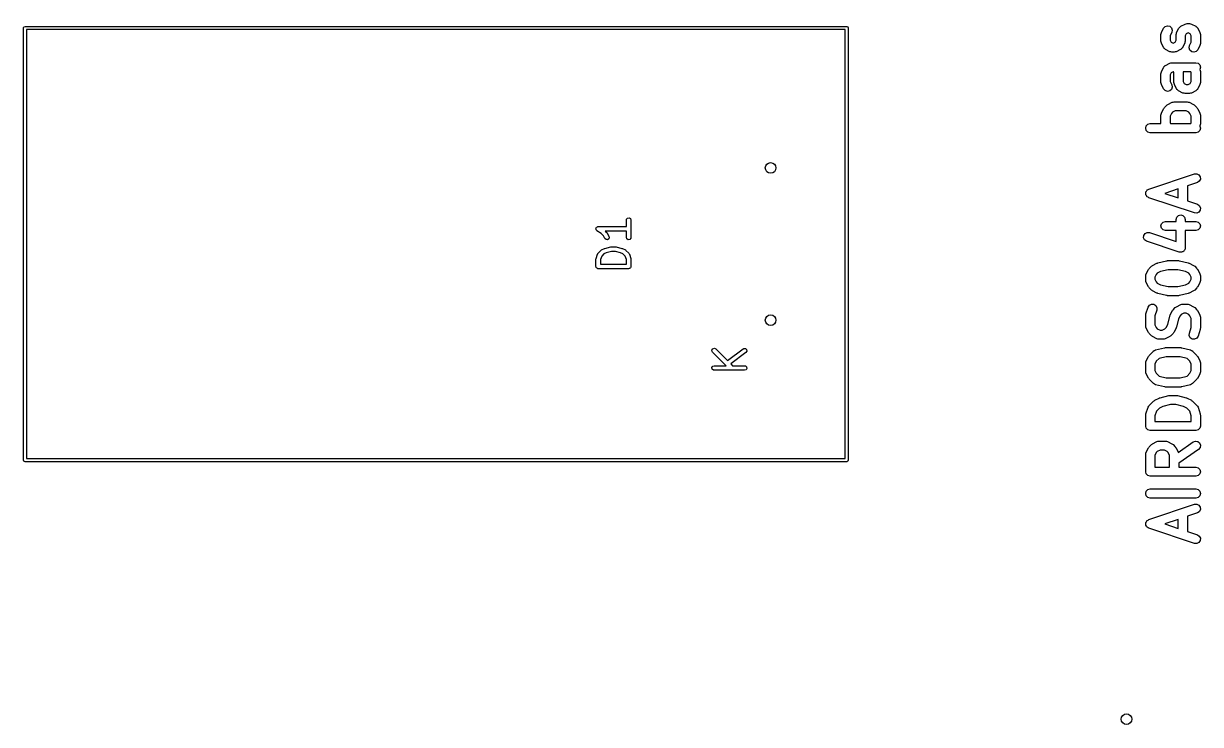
# Model space of a CAD drawing. Extents: x 0.24 to 2.9, y 0.39 to 2.15.
# Drawn here: x 1.373 to 2.896, y 0.393 to 1.3 of the extents above; entities that cross this region are included whole.
import ezdxf

# ---------------------------------------------------------------- set-up
doc = ezdxf.new("R2010")
doc.units = 0
doc.header["$MEASUREMENT"] = 0
doc.layers.add('BLACK', color=7, linetype='CONTINUOUS')

msp = doc.modelspace()

# ---------------------------------------------------------------- linework, layer by layer
at = {"layer": 'BLACK', "linetype": 'CONTINUOUS'}
for p, q in [((1.37301, 1.29395), (1.37358, 1.29534)), ((1.37358, 1.29534), (1.37498, 1.29592)), ((1.37498, 1.29592), (2.43797, 1.29592)), ((2.43797, 1.29592), (2.43936, 1.29534)), ((2.43936, 1.29534), (2.43994, 1.29395)), ((2.84787, 1.2935), (2.84989, 1.29578)), ((2.84989, 1.29578), (2.85279, 1.29675)), ((2.85279, 1.29675), (2.85579, 1.29614)), ((2.85579, 1.29614), (2.85808, 1.29411)), ((2.8679, 1.29411), (2.86879, 1.2949)), ((2.86879, 1.2949), (2.86958, 1.29578)), ((2.86958, 1.29578), (2.86992, 1.2959)), ((2.86992, 1.2959), (2.87019, 1.29614)), ((2.87019, 1.29614), (2.87582, 1.29895)), ((2.87582, 1.29895), (2.87715, 1.29922)), ((2.87715, 1.29922), (2.87846, 1.29957)), ((2.87846, 1.29957), (2.88127, 1.29957)), ((2.88127, 1.29957), (2.88258, 1.29922)), ((2.88258, 1.29922), (2.88391, 1.29895)), ((2.88391, 1.29895), (2.88953, 1.29614)), ((2.88953, 1.29614), (2.8898, 1.2959)), ((2.8898, 1.2959), (2.89015, 1.29578)), ((2.89015, 1.29578), (2.89093, 1.2949)), ((2.89093, 1.2949), (2.89182, 1.29411)), ((1.37301, 0.734898), (1.37301, 1.29395)), ((1.37694, 1.29198), (1.37694, 0.736866)), ((2.436, 1.29198), (1.37694, 1.29198)), ((2.436, 0.736866), (2.436, 1.29198)), ((2.43994, 1.29395), (2.43994, 0.734898)), ((2.84443, 1.28523), (2.84478, 1.28654)), ((2.84443, 1.2768), (2.84443, 1.28523)), ((2.84478, 1.28654), (2.84505, 1.28787)), ((2.84505, 1.28787), (2.84787, 1.2935)), ((2.85843, 1.28821), (2.85624, 1.28384)), ((2.85624, 1.28384), (2.85624, 1.27819)), ((2.85808, 1.29411), (2.85904, 1.29121)), ((2.85904, 1.29121), (2.85843, 1.28821)), ((2.86412, 1.28523), (2.86447, 1.28654)), ((2.86412, 1.27819), (2.86412, 1.28523)), ((2.86447, 1.28654), (2.86474, 1.28787)), ((2.86474, 1.28787), (2.86755, 1.2935)), ((2.86755, 1.2935), (2.86779, 1.29377)), ((2.86779, 1.29377), (2.8679, 1.29411)), ((2.87723, 1.28645), (2.87593, 1.28384)), ((2.87593, 1.28384), (2.87593, 1.2768)), ((2.87985, 1.28776), (2.87723, 1.28645)), ((2.87988, 1.28776), (2.87985, 1.28776)), ((2.88249, 1.28645), (2.87988, 1.28776)), ((2.8838, 1.28384), (2.88249, 1.28645)), ((2.8838, 1.27538), (2.8838, 1.28384)), ((2.89182, 1.29411), (2.89194, 1.29377)), ((2.89194, 1.29377), (2.89218, 1.2935)), ((2.89218, 1.2935), (2.89499, 1.28787)), ((2.89499, 1.28787), (2.89526, 1.28654)), ((2.89526, 1.28654), (2.89561, 1.28523)), ((2.89561, 1.28523), (2.89561, 1.27398)), ((2.84478, 1.27548), (2.84443, 1.2768)), ((2.84505, 1.27415), (2.84478, 1.27548)), ((2.84787, 1.26853), (2.84505, 1.27415)), ((2.84811, 1.26826), (2.84787, 1.26853)), ((2.84822, 1.26792), (2.84811, 1.26826)), ((2.84911, 1.26713), (2.84822, 1.26792)), ((2.84989, 1.26624), (2.84911, 1.26713)), ((2.85024, 1.26613), (2.84989, 1.26624)), ((2.85051, 1.26589), (2.85024, 1.26613)), ((2.85613, 1.26308), (2.85051, 1.26589)), ((2.85624, 1.27819), (2.85755, 1.27557)), ((2.85755, 1.27557), (2.86017, 1.27426)), ((2.86017, 1.27426), (2.86019, 1.27426)), ((2.86019, 1.27426), (2.86281, 1.27557)), ((2.86281, 1.27557), (2.86412, 1.27819)), ((2.86985, 1.26589), (2.86423, 1.26308)), ((2.87012, 1.26613), (2.86985, 1.26589)), ((2.87046, 1.26624), (2.87012, 1.26613)), ((2.87125, 1.26713), (2.87046, 1.26624)), ((2.87214, 1.26792), (2.87125, 1.26713)), ((2.87225, 1.26826), (2.87214, 1.26792)), ((2.87249, 1.26853), (2.87225, 1.26826)), ((2.8753, 1.27415), (2.87249, 1.26853)), ((2.87557, 1.27548), (2.8753, 1.27415)), ((2.87593, 1.2768), (2.87557, 1.27548)), ((2.881, 1.26801), (2.88161, 1.271)), ((2.88197, 1.2651), (2.881, 1.26801)), ((2.88161, 1.271), (2.8838, 1.27538)), ((2.88425, 1.26308), (2.88197, 1.2651)), ((2.89218, 1.26572), (2.89015, 1.26343)), ((2.89499, 1.27134), (2.89218, 1.26572)), ((2.89526, 1.27267), (2.89499, 1.27134)), ((2.89561, 1.27398), (2.89526, 1.27267)), ((2.85746, 1.2628), (2.85613, 1.26308)), ((2.85613, 1.24833), (2.85746, 1.2486)), ((2.85877, 1.26245), (2.85746, 1.2628)), ((2.85746, 1.2486), (2.85877, 1.24896)), ((2.86158, 1.26245), (2.85877, 1.26245)), ((2.85877, 1.24896), (2.88971, 1.24896)), ((2.8629, 1.2628), (2.86158, 1.26245)), ((2.86423, 1.26308), (2.8629, 1.2628)), ((2.88725, 1.26246), (2.88425, 1.26308)), ((2.89015, 1.26343), (2.88725, 1.26246)), ((2.88971, 1.24896), (2.89266, 1.24816)), ((2.84443, 1.23461), (2.84478, 1.23592)), ((2.84443, 1.22336), (2.84443, 1.23461)), ((2.84478, 1.23592), (2.84505, 1.23725)), ((2.84505, 1.23725), (2.84787, 1.24288)), ((2.84787, 1.24288), (2.84811, 1.24315)), ((2.84811, 1.24315), (2.84822, 1.24349)), ((2.84822, 1.24349), (2.84911, 1.24428)), ((2.84911, 1.24428), (2.84989, 1.24517)), ((2.84989, 1.24517), (2.85024, 1.24528)), ((2.85024, 1.24528), (2.85051, 1.24552)), ((2.85051, 1.24552), (2.85613, 1.24833)), ((2.85755, 1.23584), (2.85624, 1.23322)), ((2.86017, 1.23714), (2.85755, 1.23584)), ((2.86075, 1.23714), (2.86017, 1.23714)), ((2.8613, 1.23603), (2.86075, 1.23714)), ((2.8613, 1.22336), (2.8613, 1.23603)), ((2.88324, 1.23714), (2.87311, 1.23714)), ((2.87311, 1.23714), (2.87311, 1.22476)), ((2.8838, 1.23603), (2.88324, 1.23714)), ((2.8838, 1.22476), (2.8838, 1.23603)), ((2.89266, 1.24816), (2.89482, 1.246)), ((2.89482, 1.246), (2.89561, 1.24305)), ((2.89561, 1.24305), (2.89487, 1.2403)), ((2.89487, 1.2403), (2.89499, 1.24007)), ((2.89499, 1.24007), (2.89526, 1.23874)), ((2.89526, 1.23874), (2.89561, 1.23743)), ((2.89561, 1.23743), (2.89561, 1.22336)), ((2.84478, 1.22205), (2.84443, 1.22336)), ((2.84505, 1.22072), (2.84478, 1.22205)), ((2.84787, 1.2151), (2.84505, 1.22072)), ((2.85624, 1.23322), (2.85624, 1.22476)), ((2.85624, 1.22476), (2.85843, 1.22038)), ((2.85843, 1.22038), (2.85904, 1.21739)), ((2.86165, 1.22205), (2.8613, 1.22336)), ((2.86193, 1.22072), (2.86165, 1.22205)), ((2.86474, 1.2151), (2.86193, 1.22072)), ((2.87311, 1.22476), (2.87442, 1.22214)), ((2.87442, 1.22214), (2.87704, 1.22083)), ((2.87704, 1.22083), (2.87988, 1.22083)), ((2.87988, 1.22083), (2.88249, 1.22214)), ((2.88249, 1.22214), (2.8838, 1.22476)), ((2.89499, 1.22072), (2.89218, 1.2151)), ((2.89526, 1.22205), (2.89499, 1.22072)), ((2.89561, 1.22336), (2.89526, 1.22205)), ((2.84989, 1.21281), (2.84787, 1.2151)), ((2.85279, 1.21185), (2.84989, 1.21281)), ((2.85579, 1.21246), (2.85279, 1.21185)), ((2.85808, 1.21449), (2.85579, 1.21246)), ((2.85904, 1.21739), (2.85808, 1.21449)), ((2.86498, 1.21483), (2.86474, 1.2151)), ((2.86509, 1.21449), (2.86498, 1.21483)), ((2.86598, 1.2137), (2.86509, 1.21449)), ((2.86677, 1.21281), (2.86598, 1.2137)), ((2.86711, 1.2127), (2.86677, 1.21281)), ((2.86738, 1.21246), (2.86711, 1.2127)), ((2.873, 1.20965), (2.86738, 1.21246)), ((2.87433, 1.20937), (2.873, 1.20965)), ((2.87565, 1.20902), (2.87433, 1.20937)), ((2.88127, 1.20902), (2.87565, 1.20902)), ((2.88258, 1.20937), (2.88127, 1.20902)), ((2.88391, 1.20965), (2.88258, 1.20937)), ((2.88953, 1.21246), (2.88391, 1.20965)), ((2.8898, 1.2127), (2.88953, 1.21246)), ((2.89015, 1.21281), (2.8898, 1.2127)), ((2.89093, 1.2137), (2.89015, 1.21281)), ((2.89182, 1.21449), (2.89093, 1.2137)), ((2.89194, 1.21483), (2.89182, 1.21449)), ((2.89218, 1.2151), (2.89194, 1.21483)), ((2.84505, 1.18382), (2.84787, 1.18945)), ((2.84787, 1.18945), (2.8485, 1.19016)), ((2.8485, 1.19016), (2.84897, 1.19098)), ((2.84897, 1.19098), (2.85178, 1.19379)), ((2.85178, 1.19379), (2.85261, 1.19427)), ((2.85261, 1.19427), (2.85332, 1.1949)), ((2.85332, 1.1949), (2.85894, 1.19771)), ((2.85894, 1.19771), (2.86027, 1.19799)), ((2.86027, 1.19799), (2.86158, 1.19834)), ((2.86158, 1.19834), (2.87846, 1.19834)), ((2.87846, 1.19834), (2.87977, 1.19799)), ((2.87977, 1.19799), (2.8811, 1.19771)), ((2.8811, 1.19771), (2.88672, 1.1949)), ((2.88672, 1.1949), (2.88743, 1.19427)), ((2.88743, 1.19427), (2.88826, 1.19379)), ((2.88826, 1.19379), (2.89107, 1.19098)), ((2.89107, 1.19098), (2.89154, 1.19016)), ((2.89154, 1.19016), (2.89218, 1.18945)), ((2.89218, 1.18945), (2.89499, 1.18382)), ((2.84443, 1.18118), (2.84478, 1.18249)), ((2.84443, 1.17021), (2.84443, 1.18118)), ((2.84478, 1.18249), (2.84505, 1.18382)), ((2.858, 1.18331), (2.85624, 1.17979)), ((2.85624, 1.17979), (2.85624, 1.17133)), ((2.85946, 1.18477), (2.858, 1.18331)), ((2.86298, 1.18653), (2.85946, 1.18477)), ((2.87706, 1.18653), (2.86298, 1.18653)), ((2.88058, 1.18477), (2.87706, 1.18653)), ((2.88204, 1.18331), (2.88058, 1.18477)), ((2.8838, 1.17979), (2.88204, 1.18331)), ((2.8838, 1.17133), (2.8838, 1.17979)), ((2.89499, 1.18382), (2.89526, 1.18249)), ((2.89526, 1.18249), (2.89561, 1.18118)), ((2.89561, 1.18118), (2.89561, 1.16993)), ((2.82475, 1.16431), (2.82554, 1.16726)), ((2.82554, 1.16136), (2.82475, 1.16431)), ((2.82554, 1.16726), (2.8277, 1.16942)), ((2.8277, 1.15919), (2.82554, 1.16136)), ((2.8277, 1.16942), (2.83065, 1.17021)), ((2.83065, 1.1584), (2.8277, 1.15919)), ((2.83065, 1.17021), (2.84443, 1.17021)), ((2.88971, 1.1584), (2.83065, 1.1584)), ((2.85624, 1.17133), (2.8568, 1.17021)), ((2.8568, 1.17021), (2.88324, 1.17021)), ((2.88324, 1.17021), (2.8838, 1.17133)), ((2.89266, 1.15919), (2.88971, 1.1584)), ((2.89482, 1.16136), (2.89266, 1.15919)), ((2.89561, 1.16431), (2.89482, 1.16136)), ((2.89499, 1.16729), (2.89487, 1.16706)), ((2.89487, 1.16706), (2.89561, 1.16431)), ((2.89526, 1.16862), (2.89499, 1.16729)), ((2.89561, 1.16993), (2.89526, 1.16862)), ((2.82878, 1.08555), (2.88784, 1.10523)), ((2.88784, 1.10523), (2.89089, 1.10542)), ((2.89089, 1.10542), (2.89362, 1.10405)), ((2.89362, 1.10405), (2.89531, 1.1015)), ((2.89549, 1.09845), (2.89412, 1.09571)), ((2.89531, 1.1015), (2.89549, 1.09845)), ((2.82487, 1.08113), (2.82503, 1.08145)), ((2.82494, 1.07994), (2.82487, 1.08113)), ((2.82503, 1.08145), (2.82505, 1.08181)), ((2.82505, 1.08181), (2.8257, 1.0828)), ((2.8257, 1.0828), (2.82623, 1.08386)), ((2.82623, 1.08386), (2.82653, 1.08406)), ((2.82653, 1.08406), (2.82673, 1.08436)), ((2.82673, 1.08436), (2.82779, 1.08489)), ((2.82779, 1.08489), (2.82878, 1.08555)), ((2.86693, 1.08581), (2.84933, 1.07994)), ((2.86693, 1.07408), (2.86693, 1.08581)), ((2.89157, 1.09403), (2.87874, 1.08975)), ((2.87874, 1.08975), (2.87874, 1.07014)), ((2.89412, 1.09571), (2.89157, 1.09403)), ((2.82487, 1.07876), (2.82494, 1.07994)), ((2.82503, 1.07844), (2.82487, 1.07876)), ((2.82505, 1.07808), (2.82503, 1.07844)), ((2.8257, 1.07709), (2.82505, 1.07808)), ((2.82623, 1.07603), (2.8257, 1.07709)), ((2.82653, 1.07583), (2.82623, 1.07603)), ((2.82673, 1.07553), (2.82653, 1.07583)), ((2.82779, 1.075), (2.82673, 1.07553)), ((2.82878, 1.07434), (2.82779, 1.075)), ((2.88784, 1.05466), (2.82878, 1.07434)), ((2.84933, 1.07994), (2.86693, 1.07408)), ((2.87874, 1.07014), (2.89157, 1.06586)), ((2.89157, 1.06586), (2.89412, 1.06418)), ((2.86491, 1.04915), (2.86707, 1.05131)), ((2.86707, 1.05131), (2.87002, 1.0521)), ((2.87002, 1.0521), (2.87297, 1.05131)), ((2.87297, 1.05131), (2.87514, 1.04915)), ((2.89089, 1.05447), (2.88784, 1.05466)), ((2.89362, 1.05584), (2.89089, 1.05447)), ((2.89531, 1.05839), (2.89362, 1.05584)), ((2.89412, 1.06418), (2.89549, 1.06144)), ((2.89549, 1.06144), (2.89531, 1.05839)), ((2.1136, 1.03462), (2.11403, 1.03537)), ((2.11403, 1.03537), (2.11437, 1.03615)), ((2.11437, 1.03615), (2.11452, 1.03623)), ((2.11452, 1.03623), (2.11461, 1.03637)), ((2.11461, 1.03637), (2.11541, 1.03667)), ((2.11541, 1.03667), (2.11618, 1.03705)), ((2.11618, 1.03705), (2.11635, 1.037)), ((2.11635, 1.037), (2.1165, 1.03706)), ((2.1165, 1.03706), (2.15292, 1.03706)), ((2.15292, 1.04536), (2.1531, 1.04637)), ((2.15292, 1.03706), (2.15292, 1.04536)), ((2.1531, 1.04637), (2.1544, 1.04792)), ((2.1544, 1.04792), (2.15639, 1.04827)), ((2.15639, 1.04827), (2.15814, 1.04726)), ((2.15814, 1.04726), (2.15883, 1.04536)), ((2.15883, 1.04536), (2.15883, 1.02286)), ((2.84443, 1.03776), (2.84522, 1.04072)), ((2.84522, 1.03481), (2.84443, 1.03776)), ((2.84522, 1.04072), (2.84738, 1.04288)), ((2.84738, 1.04288), (2.85034, 1.04367)), ((2.85034, 1.04367), (2.86412, 1.04367)), ((2.86412, 1.0462), (2.86491, 1.04915)), ((2.86412, 1.04367), (2.86412, 1.0462)), ((2.87514, 1.04915), (2.87593, 1.0462)), ((2.87593, 1.0462), (2.87593, 1.04367)), ((2.87593, 1.04367), (2.88971, 1.04367)), ((2.88971, 1.04367), (2.89266, 1.04288)), ((2.89266, 1.04288), (2.89482, 1.04072)), ((2.89482, 1.04072), (2.89561, 1.03776)), ((2.89561, 1.03776), (2.89482, 1.03481)), ((2.11356, 1.0343), (2.11363, 1.03446)), ((2.1138, 1.03348), (2.11356, 1.0343)), ((2.11363, 1.03446), (2.1136, 1.03462)), ((2.11395, 1.03263), (2.1138, 1.03348)), ((2.11408, 1.03252), (2.11395, 1.03263)), ((2.11413, 1.03236), (2.11408, 1.03252)), ((2.11487, 1.03165), (2.11413, 1.03236)), ((2.12025, 1.02807), (2.11487, 1.03165)), ((2.12345, 1.02486), (2.12025, 1.02807)), ((2.12511, 1.02154), (2.12345, 1.02486)), ((2.12658, 1.02015), (2.12511, 1.02154)), ((2.15292, 1.03116), (2.12551, 1.03116)), ((2.12551, 1.03116), (2.12797, 1.0287)), ((2.1286, 1.02003), (2.12658, 1.02015)), ((2.12797, 1.0287), (2.12847, 1.02798)), ((2.12847, 1.02798), (2.12852, 1.02793)), ((2.12852, 1.02793), (2.13039, 1.02418)), ((2.13022, 1.02123), (2.1286, 1.02003)), ((2.13069, 1.0232), (2.13022, 1.02123)), ((2.13039, 1.02418), (2.13069, 1.0232)), ((2.15292, 1.02286), (2.15292, 1.03116)), ((2.15361, 1.02096), (2.15292, 1.02286)), ((2.15536, 1.01995), (2.15361, 1.02096)), ((2.15735, 1.0203), (2.15536, 1.01995)), ((2.15865, 1.02185), (2.15735, 1.0203)), ((2.15883, 1.02286), (2.15865, 1.02185)), ((2.82205, 1.02252), (2.82224, 1.02557)), ((2.82342, 1.01978), (2.82205, 1.02252)), ((2.82224, 1.02557), (2.82392, 1.02812)), ((2.82392, 1.02812), (2.82665, 1.02949)), ((2.82665, 1.02949), (2.82971, 1.0293)), ((2.82971, 1.0293), (2.86412, 1.01783)), ((2.84738, 1.03265), (2.84522, 1.03481)), ((2.85034, 1.03186), (2.84738, 1.03265)), ((2.86412, 1.03186), (2.85034, 1.03186)), ((2.86412, 1.01783), (2.86412, 1.03186)), ((2.88971, 1.03186), (2.87593, 1.03186)), ((2.87593, 1.03186), (2.87593, 1.00964)), ((2.89266, 1.03265), (2.88971, 1.03186)), ((2.89482, 1.03481), (2.89266, 1.03265)), ((2.11629, 1.00245), (2.12004, 1.0062)), ((2.12004, 1.0062), (2.12076, 1.00671)), ((2.12076, 1.00671), (2.12081, 1.00676)), ((2.12081, 1.00676), (2.12456, 1.00863)), ((2.12456, 1.00863), (2.12505, 1.00878)), ((2.12505, 1.00878), (2.12516, 1.00885)), ((2.12516, 1.00885), (2.13266, 1.01073)), ((2.13266, 1.01073), (2.13325, 1.01077)), ((2.13325, 1.01077), (2.13338, 1.01082)), ((2.13338, 1.01082), (2.139, 1.01082)), ((2.139, 1.01082), (2.13958, 1.01071)), ((2.13958, 1.01071), (2.13972, 1.01073)), ((2.13972, 1.01073), (2.14722, 1.00885)), ((2.14722, 1.00885), (2.14768, 1.00865)), ((2.14768, 1.00865), (2.14782, 1.00863)), ((2.14782, 1.00863), (2.15157, 1.00676)), ((2.15157, 1.00676), (2.15228, 1.00623)), ((2.15228, 1.00623), (2.15234, 1.0062)), ((2.15234, 1.0062), (2.15609, 1.00245)), ((2.82597, 1.0181), (2.82342, 1.01978)), ((2.86815, 1.00404), (2.82597, 1.0181)), ((2.8734, 1.00495), (2.87297, 1.00453)), ((2.87394, 1.00522), (2.8734, 1.00495)), ((2.87446, 1.00602), (2.87394, 1.00522)), ((2.87514, 1.00669), (2.87446, 1.00602)), ((2.87529, 1.00727), (2.87514, 1.00669)), ((2.87562, 1.00777), (2.87529, 1.00727)), ((2.87568, 1.00872), (2.87562, 1.00777)), ((2.87593, 1.00964), (2.87568, 1.00872)), ((2.11355, 0.99474), (2.11371, 0.99561)), ((2.11355, 0.985366), (2.11355, 0.99474)), ((2.1137, 0.995674), (2.11558, 1.0013)), ((2.11371, 0.99561), (2.1137, 0.995674)), ((2.11558, 1.0013), (2.11607, 1.0022)), ((2.11607, 1.0022), (2.11622, 1.00229)), ((2.11622, 1.00229), (2.11629, 1.00245)), ((2.12096, 0.998769), (2.11946, 0.994261)), ((2.11946, 0.994261), (2.11946, 0.988319)), ((2.12388, 1.00169), (2.12096, 0.998769)), ((2.12691, 1.0032), (2.12388, 1.00169)), ((2.13374, 1.00491), (2.12691, 1.0032)), ((2.13864, 1.00491), (2.13374, 1.00491)), ((2.14547, 1.0032), (2.13864, 1.00491)), ((2.1485, 1.00169), (2.14547, 1.0032)), ((2.15142, 0.998769), (2.1485, 1.00169)), ((2.15292, 0.994261), (2.15142, 0.998769)), ((2.15292, 0.988319), (2.15292, 0.994261)), ((2.15609, 1.00245), (2.15668, 1.00161)), ((2.15668, 1.00161), (2.15669, 1.00144)), ((2.15669, 1.00144), (2.1568, 1.0013)), ((2.1568, 1.0013), (2.15868, 0.995674)), ((2.15868, 0.995674), (2.15881, 0.994801)), ((2.15881, 0.994801), (2.15883, 0.99474)), ((2.15883, 0.99474), (2.15883, 0.985366)), ((2.83926, 0.989614), (2.8399, 0.989745)), ((2.8399, 0.989745), (2.84047, 0.990061)), ((2.84047, 0.990061), (2.85172, 0.992873)), ((2.85172, 0.992873), (2.85244, 0.992861)), ((2.85244, 0.992861), (2.85315, 0.99305)), ((2.85315, 0.99305), (2.86721, 0.99305)), ((2.86721, 0.99305), (2.86791, 0.992861)), ((2.86791, 0.992861), (2.86864, 0.992873)), ((2.8691, 1.00398), (2.86815, 1.00404)), ((2.86864, 0.992873), (2.87989, 0.990061)), ((2.87002, 1.00374), (2.8691, 1.00398)), ((2.8706, 1.00389), (2.87002, 1.00374)), ((2.8712, 1.00386), (2.8706, 1.00389)), ((2.87206, 1.00428), (2.8712, 1.00386)), ((2.87297, 1.00453), (2.87206, 1.00428)), ((2.87989, 0.990061), (2.88046, 0.989745)), ((2.88046, 0.989745), (2.8811, 0.989614)), ((2.11381, 0.984646), (2.11355, 0.985366)), ((2.11395, 0.98389), (2.11381, 0.984646)), ((2.11415, 0.983719), (2.11395, 0.98389)), ((2.11424, 0.983468), (2.11415, 0.983719)), ((2.11491, 0.983085), (2.11424, 0.983468)), ((2.11549, 0.982592), (2.11491, 0.983085)), ((2.11588, 0.982524), (2.11549, 0.982592)), ((2.11599, 0.982458), (2.11588, 0.982524)), ((2.11612, 0.982481), (2.11599, 0.982458)), ((2.1165, 0.982414), (2.11612, 0.982481)), ((2.15587, 0.982414), (2.1165, 0.982414)), ((2.11946, 0.988319), (2.15292, 0.988319)), ((2.1566, 0.982676), (2.15587, 0.982414)), ((2.15735, 0.982809), (2.1566, 0.982676)), ((2.15752, 0.983013), (2.15735, 0.982809)), ((2.15777, 0.983104), (2.15752, 0.983013)), ((2.15816, 0.983769), (2.15777, 0.983104)), ((2.15865, 0.984356), (2.15816, 0.983769)), ((2.15872, 0.98474), (2.15865, 0.984356)), ((2.15878, 0.984854), (2.15872, 0.98474)), ((2.15883, 0.985366), (2.15876, 0.984983)), ((2.15876, 0.984983), (2.15878, 0.984854)), ((2.8251, 0.974394), (2.82537, 0.975724)), ((2.82537, 0.975724), (2.82818, 0.981349)), ((2.82818, 0.981349), (2.82881, 0.98206)), ((2.82881, 0.98206), (2.82929, 0.982883)), ((2.82929, 0.982883), (2.8321, 0.985696)), ((2.8321, 0.985696), (2.83292, 0.986171)), ((2.83292, 0.986171), (2.83363, 0.986802)), ((2.83363, 0.986802), (2.83926, 0.989614)), ((2.83832, 0.975209), (2.83656, 0.971689)), ((2.83977, 0.976666), (2.83832, 0.975209)), ((2.84396, 0.97876), (2.83977, 0.976666)), ((2.85387, 0.981239), (2.84396, 0.97876)), ((2.86648, 0.981239), (2.85387, 0.981239)), ((2.8764, 0.97876), (2.86648, 0.981239)), ((2.88058, 0.976666), (2.8764, 0.97876)), ((2.88204, 0.975209), (2.88058, 0.976666)), ((2.8811, 0.989614), (2.88672, 0.986802)), ((2.8838, 0.971689), (2.88204, 0.975209)), ((2.88672, 0.986802), (2.88743, 0.986171)), ((2.88743, 0.986171), (2.88826, 0.985696)), ((2.88826, 0.985696), (2.89107, 0.982883)), ((2.89107, 0.982883), (2.89154, 0.98206)), ((2.89154, 0.98206), (2.89218, 0.981349)), ((2.89218, 0.981349), (2.89499, 0.975724)), ((2.89499, 0.975724), (2.89526, 0.974395)), ((2.82475, 0.973083), (2.8251, 0.974394)), ((2.82475, 0.967459), (2.82475, 0.973083)), ((2.8251, 0.966148), (2.82475, 0.967459)), ((2.82537, 0.964818), (2.8251, 0.966148)), ((2.82818, 0.959194), (2.82537, 0.964818)), ((2.83656, 0.971689), (2.83656, 0.968853)), ((2.83656, 0.968853), (2.83832, 0.965333)), ((2.83832, 0.965333), (2.83977, 0.963876)), ((2.83977, 0.963876), (2.84396, 0.961782)), ((2.84396, 0.961782), (2.85387, 0.959304)), ((2.85387, 0.959304), (2.86648, 0.959304)), ((2.86648, 0.959304), (2.8764, 0.961782)), ((2.8764, 0.961782), (2.88058, 0.963876)), ((2.88058, 0.963876), (2.88204, 0.965333)), ((2.88204, 0.965333), (2.8838, 0.968853)), ((2.8838, 0.968853), (2.8838, 0.971689)), ((2.89499, 0.964818), (2.89218, 0.959194)), ((2.89526, 0.966148), (2.89499, 0.964818)), ((2.89526, 0.974395), (2.89561, 0.973083)), ((2.89561, 0.967459), (2.89526, 0.966148)), ((2.89561, 0.973083), (2.89561, 0.967459)), ((2.82881, 0.958482), (2.82818, 0.959194)), ((2.82929, 0.957659), (2.82881, 0.958482)), ((2.8321, 0.954847), (2.82929, 0.957659)), ((2.83292, 0.954371), (2.8321, 0.954847)), ((2.83363, 0.953741), (2.83292, 0.954371)), ((2.83926, 0.950928), (2.83363, 0.953741)), ((2.8399, 0.950798), (2.83926, 0.950928)), ((2.84047, 0.950481), (2.8399, 0.950798)), ((2.85172, 0.947669), (2.84047, 0.950481)), ((2.85244, 0.947681), (2.85172, 0.947669)), ((2.85315, 0.947493), (2.85244, 0.947681)), ((2.86721, 0.947493), (2.85315, 0.947493)), ((2.86791, 0.947681), (2.86721, 0.947493)), ((2.86864, 0.947669), (2.86791, 0.947681)), ((2.87989, 0.950481), (2.86864, 0.947669)), ((2.88046, 0.950798), (2.87989, 0.950481)), ((2.8811, 0.950928), (2.88046, 0.950798)), ((2.88672, 0.953741), (2.8811, 0.950928)), ((2.88743, 0.954371), (2.88672, 0.953741)), ((2.88826, 0.954847), (2.88743, 0.954371)), ((2.89107, 0.957659), (2.88826, 0.954847)), ((2.89154, 0.958482), (2.89107, 0.957659)), ((2.89218, 0.959194), (2.89154, 0.958482)), ((2.82505, 0.924332), (2.82786, 0.932769)), ((2.82786, 0.932769), (2.82954, 0.93532)), ((2.82954, 0.93532), (2.83228, 0.936687)), ((2.83228, 0.936687), (2.83533, 0.936504)), ((2.83533, 0.936504), (2.83788, 0.934819)), ((2.83907, 0.929034), (2.83656, 0.921506)), ((2.83788, 0.934819), (2.83925, 0.932085)), ((2.83925, 0.932085), (2.83907, 0.929034)), ((2.85975, 0.928629), (2.86022, 0.929453)), ((2.86022, 0.929453), (2.86303, 0.932265)), ((2.86303, 0.932265), (2.86386, 0.93274)), ((2.86386, 0.93274), (2.86457, 0.933371)), ((2.86457, 0.933371), (2.87019, 0.936183)), ((2.87019, 0.936183), (2.87152, 0.936455)), ((2.87152, 0.936455), (2.87283, 0.936807)), ((2.87283, 0.936807), (2.87846, 0.936807)), ((2.87846, 0.936807), (2.87977, 0.936455)), ((2.87977, 0.936455), (2.8811, 0.936183)), ((2.8811, 0.936183), (2.88672, 0.933371)), ((2.88672, 0.933371), (2.88743, 0.93274)), ((2.88743, 0.93274), (2.88826, 0.932265)), ((2.88826, 0.932265), (2.89107, 0.929453)), ((2.89107, 0.929453), (2.89154, 0.928629)), ((2.82475, 0.922465), (2.82499, 0.923383)), ((2.82475, 0.908404), (2.82475, 0.922465)), ((2.82499, 0.923383), (2.82505, 0.924332)), ((2.83656, 0.921506), (2.83656, 0.909798)), ((2.8532, 0.910465), (2.85586, 0.921085)), ((2.85586, 0.921085), (2.85617, 0.921655)), ((2.85617, 0.921655), (2.8563, 0.922294)), ((2.8563, 0.922294), (2.85911, 0.927918)), ((2.85911, 0.927918), (2.85975, 0.928629)), ((2.86716, 0.917591), (2.8645, 0.906972)), ((2.86925, 0.921779), (2.86716, 0.917591)), ((2.87071, 0.923236), (2.86925, 0.921779)), ((2.87423, 0.924996), (2.87071, 0.923236)), ((2.87706, 0.924996), (2.87423, 0.924996)), ((2.88058, 0.923235), (2.87706, 0.924996)), ((2.88204, 0.921779), (2.88058, 0.923235)), ((2.8838, 0.918258), (2.88204, 0.921779)), ((2.8838, 0.90655), (2.8838, 0.918258)), ((2.89154, 0.928629), (2.89218, 0.927918)), ((2.89218, 0.927918), (2.89499, 0.922293)), ((2.89499, 0.922293), (2.89526, 0.920964)), ((2.89526, 0.920964), (2.89561, 0.919652)), ((2.89561, 0.919652), (2.89561, 0.905592)), ((2.8251, 0.907093), (2.82475, 0.908404)), ((2.82537, 0.905763), (2.8251, 0.907093)), ((2.82818, 0.900139), (2.82537, 0.905763)), ((2.82881, 0.899427), (2.82818, 0.900139)), ((2.82929, 0.898604), (2.82881, 0.899427)), ((2.8321, 0.895792), (2.82929, 0.898604)), ((2.83656, 0.909798), (2.83832, 0.906278)), ((2.83832, 0.906278), (2.83977, 0.904821)), ((2.83977, 0.904821), (2.84329, 0.903061)), ((2.84329, 0.903061), (2.84613, 0.903061)), ((2.84613, 0.903061), (2.84965, 0.904821)), ((2.84965, 0.904821), (2.85111, 0.906278)), ((2.85111, 0.906278), (2.8532, 0.910465)), ((2.86014, 0.898604), (2.85732, 0.895792)), ((2.86061, 0.899427), (2.86014, 0.898604)), ((2.86124, 0.900139), (2.86061, 0.899427)), ((2.86405, 0.905763), (2.86124, 0.900139)), ((2.86418, 0.906402), (2.86405, 0.905763)), ((2.8645, 0.906972), (2.86418, 0.906402)), ((2.88111, 0.895971), (2.88129, 0.899023)), ((2.88129, 0.899023), (2.8838, 0.90655)), ((2.89531, 0.903724), (2.8925, 0.895288)), ((2.89537, 0.904673), (2.89531, 0.903724)), ((2.89561, 0.905592), (2.89537, 0.904673)), ((2.83292, 0.895316), (2.8321, 0.895792)), ((2.83363, 0.894685), (2.83292, 0.895316)), ((2.83926, 0.891873), (2.83363, 0.894685)), ((2.84059, 0.891601), (2.83926, 0.891873)), ((2.8419, 0.89125), (2.84059, 0.891601)), ((2.84752, 0.89125), (2.8419, 0.89125)), ((2.84883, 0.891601), (2.84752, 0.89125)), ((2.85016, 0.891873), (2.84883, 0.891601)), ((2.85579, 0.894685), (2.85016, 0.891873)), ((2.8565, 0.895316), (2.85579, 0.894685)), ((2.85732, 0.895792), (2.8565, 0.895316)), ((2.88248, 0.893237), (2.88111, 0.895971)), ((2.88503, 0.891553), (2.88248, 0.893237)), ((2.88808, 0.89137), (2.88503, 0.891553)), ((2.89081, 0.892737), (2.88808, 0.89137)), ((2.8925, 0.895288), (2.89081, 0.892737)), ((2.26365, 0.877375), (2.26481, 0.87903)), ((2.26383, 0.875363), (2.26365, 0.877375)), ((2.26442, 0.874523), (2.26383, 0.875363)), ((2.28187, 0.857067), (2.26442, 0.874523)), ((2.26481, 0.87903), (2.26676, 0.879553)), ((2.26676, 0.879553), (2.26859, 0.878699)), ((2.26859, 0.878699), (2.28365, 0.863637)), ((2.28365, 0.863637), (2.3041, 0.878973)), ((2.30765, 0.874249), (2.28787, 0.859419)), ((2.3041, 0.878973), (2.30502, 0.879437)), ((2.30502, 0.879437), (2.30703, 0.879327)), ((2.30703, 0.879327), (2.30851, 0.877946)), ((2.30875, 0.87594), (2.30765, 0.874249)), ((2.30851, 0.877946), (2.30875, 0.87594)), ((2.82537, 0.863238), (2.82818, 0.868863)), ((2.82818, 0.868863), (2.82881, 0.869574)), ((2.82881, 0.869574), (2.82929, 0.870397)), ((2.82929, 0.870397), (2.83491, 0.876022)), ((2.83491, 0.876022), (2.83496, 0.876047)), ((2.83496, 0.876047), (2.83498, 0.876091)), ((2.83498, 0.876091), (2.83628, 0.87681)), ((2.83628, 0.87681), (2.83756, 0.87755)), ((2.83756, 0.87755), (2.83761, 0.87755)), ((2.83761, 0.87755), (2.83765, 0.877575)), ((2.83765, 0.877575), (2.8489, 0.880387)), ((2.85106, 0.868753), (2.84211, 0.866514)), ((2.8489, 0.880387), (2.84963, 0.880375)), ((2.84963, 0.880375), (2.85034, 0.880564)), ((2.85034, 0.880564), (2.87002, 0.880564)), ((2.86929, 0.868753), (2.85106, 0.868753)), ((2.87825, 0.866514), (2.86929, 0.868753)), ((2.87002, 0.880564), (2.87072, 0.880375)), ((2.87072, 0.880375), (2.87145, 0.880387)), ((2.87145, 0.880387), (2.8827, 0.877575)), ((2.8827, 0.877575), (2.88275, 0.87755)), ((2.88275, 0.87755), (2.8828, 0.87755)), ((2.8828, 0.87755), (2.88408, 0.87681)), ((2.88408, 0.87681), (2.88537, 0.876091)), ((2.88537, 0.876091), (2.8854, 0.876047)), ((2.8854, 0.876047), (2.88545, 0.876022)), ((2.88545, 0.876022), (2.89107, 0.870397)), ((2.89107, 0.870397), (2.89154, 0.869574)), ((2.89154, 0.869574), (2.89218, 0.868863)), ((2.89218, 0.868863), (2.89499, 0.863238)), ((2.2636, 0.854627), (2.26461, 0.856376)), ((2.26395, 0.852638), (2.2636, 0.854627)), ((2.26461, 0.856376), (2.2665, 0.857067)), ((2.2665, 0.857067), (2.28187, 0.857067)), ((2.28787, 0.859419), (2.29022, 0.857067)), ((2.29022, 0.857067), (2.30587, 0.857067)), ((2.30587, 0.857067), (2.30688, 0.856889)), ((2.30688, 0.856889), (2.30843, 0.85559)), ((2.30878, 0.853601), (2.30777, 0.851852)), ((2.30843, 0.85559), (2.30878, 0.853601)), ((2.82475, 0.860597), (2.8251, 0.861908)), ((2.82475, 0.849349), (2.82475, 0.860597)), ((2.8251, 0.861908), (2.82537, 0.863238)), ((2.83832, 0.862724), (2.83656, 0.859203)), ((2.83656, 0.859203), (2.83656, 0.850743)), ((2.84211, 0.866514), (2.83832, 0.862724)), ((2.88204, 0.862723), (2.87825, 0.866514)), ((2.8838, 0.859203), (2.88204, 0.862723)), ((2.8838, 0.850743), (2.8838, 0.859203)), ((2.89499, 0.863238), (2.89526, 0.861909)), ((2.89526, 0.861909), (2.89561, 0.860597)), ((2.89561, 0.860597), (2.89561, 0.849349)), ((2.26549, 0.851339), (2.26395, 0.852638)), ((2.2665, 0.851161), (2.26549, 0.851339)), ((2.30587, 0.851161), (2.2665, 0.851161)), ((2.30777, 0.851852), (2.30587, 0.851161)), ((2.8251, 0.848038), (2.82475, 0.849349)), ((2.82537, 0.846708), (2.8251, 0.848038)), ((2.82818, 0.841083), (2.82537, 0.846708)), ((2.82881, 0.840372), (2.82818, 0.841083)), ((2.82929, 0.839549), (2.82881, 0.840372)), ((2.83491, 0.833924), (2.82929, 0.839549)), ((2.83656, 0.850743), (2.83832, 0.847223)), ((2.83832, 0.847223), (2.84211, 0.843433)), ((2.84211, 0.843433), (2.85106, 0.841194)), ((2.85106, 0.841194), (2.86929, 0.841194)), ((2.86929, 0.841194), (2.87825, 0.843433)), ((2.87825, 0.843433), (2.88204, 0.847223)), ((2.88204, 0.847223), (2.8838, 0.850743)), ((2.89107, 0.839549), (2.88545, 0.833924)), ((2.89154, 0.840372), (2.89107, 0.839549)), ((2.89218, 0.841083), (2.89154, 0.840372)), ((2.89499, 0.846708), (2.89218, 0.841083)), ((2.89526, 0.848038), (2.89499, 0.846708)), ((2.89561, 0.849349), (2.89526, 0.848038)), ((2.83496, 0.833899), (2.83491, 0.833924)), ((2.83498, 0.833855), (2.83496, 0.833899)), ((2.83628, 0.833137), (2.83498, 0.833855)), ((2.83756, 0.832396), (2.83628, 0.833137)), ((2.83761, 0.832396), (2.83756, 0.832396)), ((2.83765, 0.832371), (2.83761, 0.832396)), ((2.8489, 0.829559), (2.83765, 0.832371)), ((2.84963, 0.829571), (2.8489, 0.829559)), ((2.85034, 0.829383), (2.84963, 0.829571)), ((2.87002, 0.829383), (2.85034, 0.829383)), ((2.87072, 0.829571), (2.87002, 0.829383)), ((2.87145, 0.829559), (2.87072, 0.829571)), ((2.8827, 0.832371), (2.87145, 0.829559)), ((2.88275, 0.832396), (2.8827, 0.832371)), ((2.8828, 0.832396), (2.88275, 0.832396)), ((2.88408, 0.833136), (2.8828, 0.832396)), ((2.88537, 0.833855), (2.88408, 0.833136)), ((2.8854, 0.833899), (2.88537, 0.833855)), ((2.88545, 0.833924), (2.8854, 0.833899)), ((2.82929, 0.805718), (2.83491, 0.811342)), ((2.83491, 0.811342), (2.83573, 0.811818)), ((2.83573, 0.811818), (2.83645, 0.812449)), ((2.83645, 0.812449), (2.84207, 0.815261)), ((2.84207, 0.815261), (2.84271, 0.815391)), ((2.84271, 0.815391), (2.84328, 0.815708)), ((2.84328, 0.815708), (2.85453, 0.81852)), ((2.85453, 0.81852), (2.85526, 0.818508)), ((2.85526, 0.818508), (2.85596, 0.818696)), ((2.85596, 0.818696), (2.8644, 0.818696)), ((2.8644, 0.818696), (2.8651, 0.818508)), ((2.8651, 0.818508), (2.86583, 0.81852)), ((2.86583, 0.81852), (2.87708, 0.815708)), ((2.87708, 0.815708), (2.87765, 0.815391)), ((2.87765, 0.815391), (2.87829, 0.815261)), ((2.87829, 0.815261), (2.88391, 0.812449)), ((2.88391, 0.812449), (2.88462, 0.811818)), ((2.88462, 0.811818), (2.88545, 0.811342)), ((2.88545, 0.811342), (2.89107, 0.805718)), ((2.82475, 0.793106), (2.82499, 0.794024)), ((2.82475, 0.779045), (2.82475, 0.793106)), ((2.82499, 0.794024), (2.82505, 0.794973)), ((2.82505, 0.794973), (2.82786, 0.80341)), ((2.82786, 0.80341), (2.82861, 0.804543)), ((2.82861, 0.804543), (2.82929, 0.805718)), ((2.83862, 0.798352), (2.83656, 0.792148)), ((2.83656, 0.792148), (2.83656, 0.784951)), ((2.84259, 0.802313), (2.83862, 0.798352)), ((2.84677, 0.804407), (2.84259, 0.802313)), ((2.85669, 0.806885), (2.84677, 0.804407)), ((2.86367, 0.806885), (2.85669, 0.806885)), ((2.87358, 0.804407), (2.86367, 0.806885)), ((2.87777, 0.802313), (2.87358, 0.804407)), ((2.88173, 0.798352), (2.87777, 0.802313)), ((2.8838, 0.792147), (2.88173, 0.798352)), ((2.8838, 0.784951), (2.8838, 0.792147)), ((2.89107, 0.805718), (2.89175, 0.804543)), ((2.89175, 0.804543), (2.8925, 0.80341)), ((2.8925, 0.80341), (2.89531, 0.794973)), ((2.89531, 0.794973), (2.89537, 0.794024)), ((2.89537, 0.794024), (2.89561, 0.793106)), ((2.89561, 0.793106), (2.89561, 0.779045)), ((2.82554, 0.776092), (2.82475, 0.779045)), ((2.83656, 0.784951), (2.8838, 0.784951)), ((2.89561, 0.779045), (2.89482, 0.776092)), ((2.8277, 0.773931), (2.82554, 0.776092)), ((2.83065, 0.77314), (2.8277, 0.773931)), ((2.88971, 0.77314), (2.83065, 0.77314)), ((2.89266, 0.773931), (2.88971, 0.77314)), ((2.89482, 0.776092), (2.89266, 0.773931)), ((2.82537, 0.745128), (2.82818, 0.750752)), ((2.82818, 0.750752), (2.82881, 0.751464)), ((2.82881, 0.751464), (2.82929, 0.752287)), ((2.82929, 0.752287), (2.8321, 0.755099)), ((2.8321, 0.755099), (2.83292, 0.755575)), ((2.83292, 0.755575), (2.83363, 0.756206)), ((2.83363, 0.756206), (2.83926, 0.759018)), ((2.83926, 0.759018), (2.84059, 0.75929)), ((2.84329, 0.74783), (2.83977, 0.74607)), ((2.84059, 0.75929), (2.8419, 0.759641)), ((2.8419, 0.759641), (2.85034, 0.759641)), ((2.84894, 0.74783), (2.84329, 0.74783)), ((2.85246, 0.74607), (2.84894, 0.74783)), ((2.85034, 0.759641), (2.85165, 0.75929)), ((2.85165, 0.75929), (2.85298, 0.759018)), ((2.85298, 0.759018), (2.8586, 0.756206)), ((2.8586, 0.756206), (2.85931, 0.755575)), ((2.85931, 0.755575), (2.86014, 0.755099)), ((2.86014, 0.755099), (2.86295, 0.752287)), ((2.86295, 0.752287), (2.86342, 0.751464)), ((2.86342, 0.751464), (2.86405, 0.750752)), ((2.86405, 0.750752), (2.86687, 0.745128)), ((2.8669, 0.744978), (2.88632, 0.758574)), ((2.89309, 0.748898), (2.86749, 0.730976)), ((2.88632, 0.758574), (2.88919, 0.759619)), ((2.88919, 0.759619), (2.8922, 0.759088)), ((2.8922, 0.759088), (2.89454, 0.757122)), ((2.89506, 0.751239), (2.89309, 0.748898)), ((2.89454, 0.757122), (2.89559, 0.75425)), ((2.89559, 0.75425), (2.89506, 0.751239)), ((1.37358, 0.733506), (1.37301, 0.734898)), ((1.37498, 0.732929), (1.37358, 0.733506)), ((2.43797, 0.732929), (1.37498, 0.732929)), ((1.37694, 0.736866), (2.436, 0.736866)), ((2.43936, 0.733506), (2.43797, 0.732929)), ((2.43994, 0.734898), (2.43936, 0.733506)), ((2.82475, 0.742487), (2.8251, 0.743798)), ((2.82475, 0.71999), (2.82475, 0.742487)), ((2.8251, 0.743798), (2.82537, 0.745128)), ((2.83832, 0.744613), (2.83656, 0.741093)), ((2.83656, 0.741093), (2.83656, 0.725895)), ((2.83977, 0.74607), (2.83832, 0.744613)), ((2.85392, 0.744613), (2.85246, 0.74607)), ((2.85568, 0.741093), (2.85392, 0.744613)), ((2.85568, 0.725895), (2.85568, 0.741093)), ((2.86687, 0.745128), (2.8669, 0.744978)), ((2.86749, 0.730976), (2.86749, 0.725895)), ((2.82554, 0.717037), (2.82475, 0.71999)), ((2.8277, 0.714876), (2.82554, 0.717037)), ((2.83656, 0.725895), (2.85568, 0.725895)), ((2.86749, 0.725895), (2.88971, 0.725895)), ((2.88971, 0.725895), (2.89266, 0.725104)), ((2.89266, 0.725104), (2.89482, 0.722943)), ((2.89482, 0.717037), (2.89266, 0.714876)), ((2.89482, 0.722943), (2.89561, 0.71999)), ((2.89561, 0.71999), (2.89482, 0.717037)), ((2.83065, 0.714084), (2.8277, 0.714876)), ((2.86158, 0.714084), (2.83065, 0.714084)), ((2.88971, 0.714084), (2.86158, 0.714084)), ((2.89266, 0.714876), (2.88971, 0.714084)), ((2.82475, 0.691868), (2.82554, 0.694821)), ((2.82554, 0.688916), (2.82475, 0.691868)), ((2.82554, 0.694821), (2.8277, 0.696983)), ((2.8277, 0.686754), (2.82554, 0.688916)), ((2.8277, 0.696983), (2.83065, 0.697774)), ((2.83065, 0.685963), (2.8277, 0.686754)), ((2.83065, 0.697774), (2.88971, 0.697774)), ((2.88971, 0.685963), (2.83065, 0.685963)), ((2.88971, 0.697774), (2.89266, 0.696983)), ((2.89266, 0.686754), (2.88971, 0.685963)), ((2.89266, 0.696983), (2.89482, 0.694821)), ((2.89482, 0.688916), (2.89266, 0.686754)), ((2.89482, 0.694821), (2.89561, 0.691868)), ((2.89561, 0.691868), (2.89482, 0.688916)), ((2.82878, 0.658101), (2.88784, 0.677786)), ((2.88784, 0.677786), (2.89089, 0.677969)), ((2.89089, 0.677969), (2.89362, 0.676602)), ((2.89362, 0.676602), (2.89531, 0.674051)), ((2.89549, 0.670999), (2.89412, 0.668265)), ((2.89531, 0.674051), (2.89549, 0.670999)), ((2.82505, 0.654366), (2.8257, 0.655356)), ((2.8257, 0.655356), (2.82623, 0.656417)), ((2.82623, 0.656417), (2.82653, 0.656616)), ((2.82653, 0.656616), (2.82673, 0.656917)), ((2.82673, 0.656917), (2.82779, 0.657447)), ((2.82779, 0.657447), (2.82878, 0.658101)), ((2.86693, 0.658366), (2.84933, 0.652498)), ((2.86693, 0.646631), (2.86693, 0.658366)), ((2.89157, 0.666581), (2.87874, 0.662303)), ((2.87874, 0.662303), (2.87874, 0.642694)), ((2.89412, 0.668265), (2.89157, 0.666581)), ((2.82487, 0.653682), (2.82503, 0.654005)), ((2.82494, 0.652498), (2.82487, 0.653682)), ((2.82487, 0.651314), (2.82494, 0.652498)), ((2.82503, 0.650991), (2.82487, 0.651314)), ((2.82503, 0.654005), (2.82505, 0.654366)), ((2.82505, 0.650631), (2.82503, 0.650991)), ((2.8257, 0.649641), (2.82505, 0.650631)), ((2.82623, 0.64858), (2.8257, 0.649641)), ((2.82653, 0.648381), (2.82623, 0.64858)), ((2.82673, 0.64808), (2.82653, 0.648381)), ((2.82779, 0.647549), (2.82673, 0.64808)), ((2.82878, 0.646896), (2.82779, 0.647549)), ((2.88784, 0.627211), (2.82878, 0.646896)), ((2.84933, 0.652498), (2.86693, 0.646631)), ((2.87874, 0.642694), (2.89157, 0.638416)), ((2.89089, 0.627028), (2.88784, 0.627211)), ((2.89362, 0.628395), (2.89089, 0.627028)), ((2.89157, 0.638416), (2.89412, 0.636731)), ((2.89531, 0.630946), (2.89362, 0.628395)), ((2.89412, 0.636731), (2.89549, 0.633997)), ((2.89549, 0.633997), (2.89531, 0.630946))]:
    msp.add_line(p, q, dxfattribs=at)
at = {"layer": 'BLACK'}
for centre in [(2.33954, 1.11285), (2.33954, 0.916), (2.8, 0.4)]:
    msp.add_circle(centre, 0.00689, dxfattribs=at)

doc.saveas('drawing.dxf')
